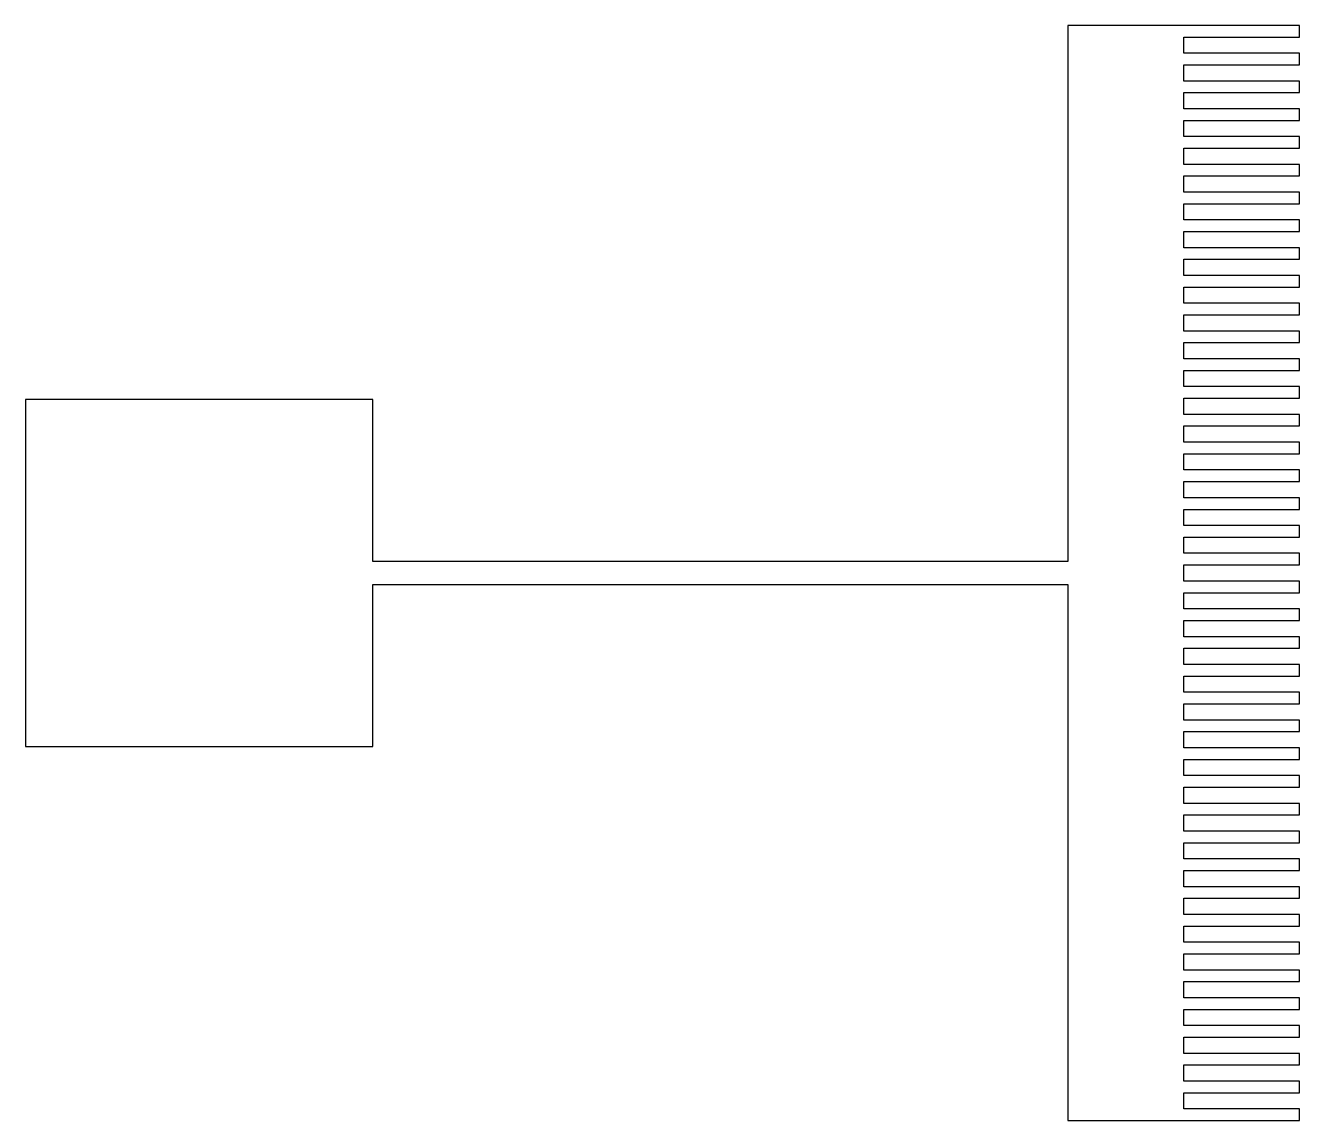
# Model space of a CAD drawing. Extents: x -1000 to 100, y 0 to 946.
import ezdxf

# ---------------------------------------------------------------- set-up
doc = ezdxf.new("R2010")
doc.units = 0

msp = doc.modelspace()

# ---------------------------------------------------------------- linework, layer by layer
at = {"layer": 'mems1e', "color": 3}
msp.add_lwpolyline([(-100, 0), (0, 0), (100, 0), (100, 10), (0, 10), (0, 24), (100, 24), (100, 34), (0, 34), (0, 48), (100, 48), (100, 58), (0, 58), (0, 72), (100, 72), (100, 82), (0, 82), (0, 96), (100, 96), (100, 106), (0, 106), (0, 120), (100, 120), (100, 130), (0, 130), (0, 144), (100, 144), (100, 154), (0, 154), (0, 168), (100, 168), (100, 178), (0, 178), (0, 192), (100, 192), (100, 202), (0, 202), (0, 216), (100, 216), (100, 226), (0, 226), (0, 240), (100, 240), (100, 250), (0, 250), (0, 264), (100, 264), (100, 274), (0, 274), (0, 288), (100, 288), (100, 298), (0, 298), (0, 312), (100, 312), (100, 322), (0, 322), (0, 336), (100, 336), (100, 346), (0, 346), (0, 360), (100, 360), (100, 370), (0, 370), (0, 384), (100, 384), (100, 394), (0, 394), (0, 408), (100, 408), (100, 418), (0, 418), (0, 432), (100, 432), (100, 442), (0, 442), (0, 456), (100, 456), (100, 466), (0, 466), (0, 480), (100, 480), (100, 490), (0, 490), (0, 504), (100, 504), (100, 514), (0, 514), (0, 528), (100, 528), (100, 538), (0, 538), (0, 552), (100, 552), (100, 562), (0, 562), (0, 576), (100, 576), (100, 586), (0, 586), (0, 600), (100, 600), (100, 610), (0, 610), (0, 624), (100, 624), (100, 634), (0, 634), (0, 648), (100, 648), (100, 658), (0, 658), (0, 672), (100, 672), (100, 682), (0, 682), (0, 696), (100, 696), (100, 706), (0, 706), (0, 720), (100, 720), (100, 730), (0, 730), (0, 744), (100, 744), (100, 754), (0, 754), (0, 768), (100, 768), (100, 778), (0, 778), (0, 792), (100, 792), (100, 802), (0, 802), (0, 816), (100, 816), (100, 826), (0, 826), (0, 840), (100, 840), (100, 850), (0, 850), (0, 864), (100, 864), (100, 874), (0, 874), (0, 888), (100, 888), (100, 898), (0, 898), (0, 912), (100, 912), (100, 922), (0, 922), (0, 936), (100, 936), (100, 946), (0, 946), (-100, 946), (-100, 483), (-700, 483), (-700, 623), (-1000, 623), (-1000, 323), (-700, 323), (-700, 463), (-100, 463)], close=True, dxfattribs=at)

doc.saveas('drawing.dxf')
